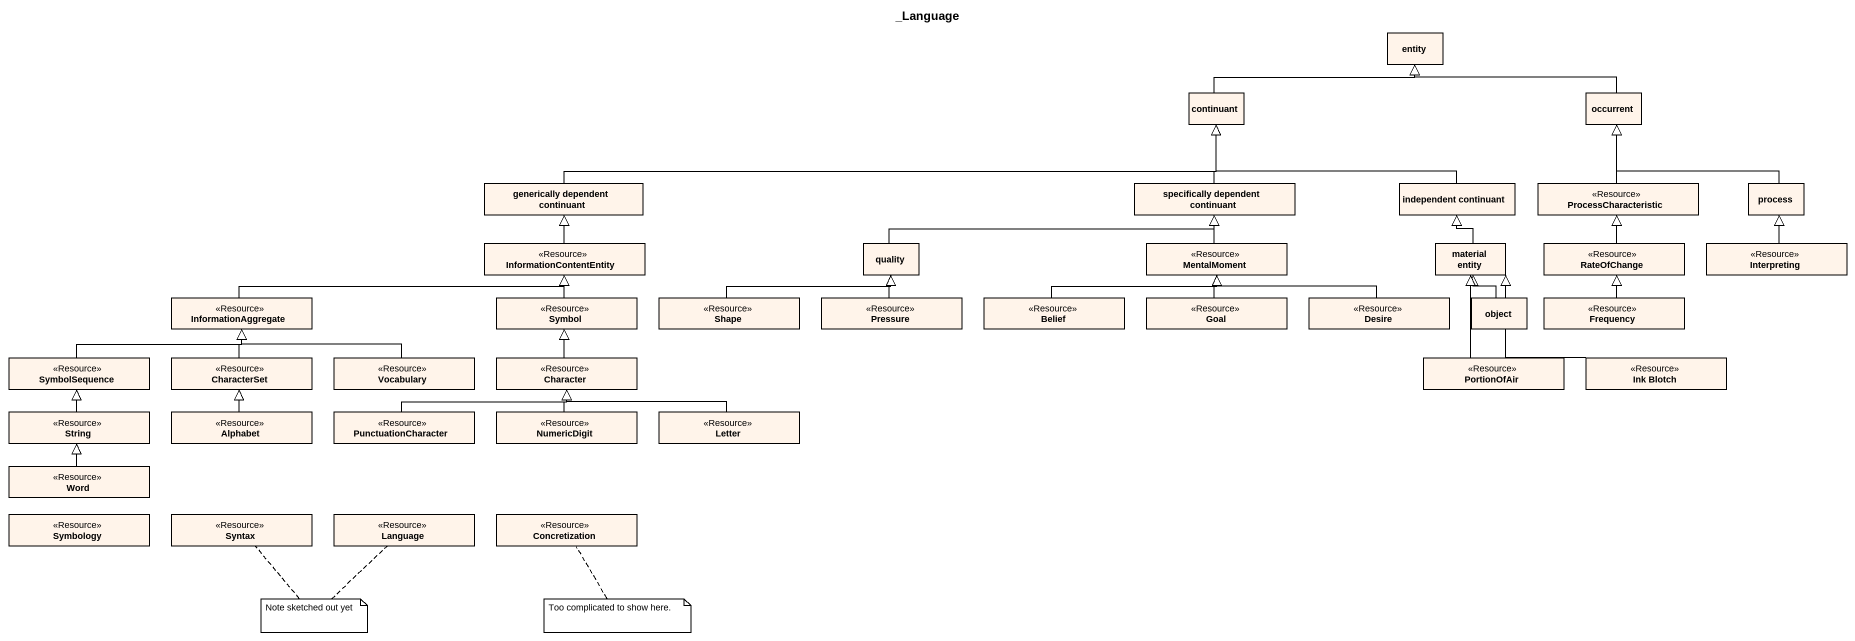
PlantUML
@startuml
title _Language
hide circle
hide empty members
class "entity" as entity_ #FFF4EA
class continuant #FFF4EA
class occurrent #FFF4EA
class "generically dependent continuant" as generically_dependent #FFF4EA
class "specifically dependent continuant" as specifically_dependent #FFF4EA
class "independent continuant" as independent_continuant #FFF4EA
class ProcessCharacteristic <<Resource>> #FFF4EA
class "process" as process_ #FFF4EA
class InformationContentEntity <<Resource>> #FFF4EA
class quality #FFF4EA
class MentalMoment <<Resource>> #FFF4EA
class "material entity" as material_entity #FFF4EA
class RateOfChange <<Resource>> #FFF4EA
class Interpreting <<Resource>> #FFF4EA
class InformationAggregate <<Resource>> #FFF4EA
class Symbol <<Resource>> #FFF4EA
class Shape <<Resource>> #FFF4EA
class Pressure <<Resource>> #FFF4EA
class Belief <<Resource>> #FFF4EA
class Goal <<Resource>> #FFF4EA
class Desire <<Resource>> #FFF4EA
class "object" as object_ #FFF4EA
class Frequency <<Resource>> #FFF4EA
class SymbolSequence <<Resource>> #FFF4EA
class CharacterSet <<Resource>> #FFF4EA
class Vocabulary <<Resource>> #FFF4EA
class Character <<Resource>> #FFF4EA
class PortionOfAir <<Resource>> #FFF4EA
class "Ink Blotch" as Ink_Blotch <<Resource>> #FFF4EA
class String <<Resource>> #FFF4EA
class Alphabet <<Resource>> #FFF4EA
class PunctuationCharacter <<Resource>> #FFF4EA
class NumericDigit <<Resource>> #FFF4EA
class Letter <<Resource>> #FFF4EA
class Word <<Resource>> #FFF4EA
class Symbology <<Resource>> #FFF4EA
class Syntax <<Resource>> #FFF4EA
class Language <<Resource>> #FFF4EA
class Concretization <<Resource>> #FFF4EA
continuant -right-|> entity_
occurrent -left-|> entity_
generically_dependent -right-|> continuant
specifically_dependent -up-|> continuant
independent_continuant -left-|> continuant
ProcessCharacteristic -up-|> occurrent
process_ -left-|> occurrent
InformationContentEntity -up-|> generically_dependent
quality -right-|> specifically_dependent
MentalMoment -up-|> specifically_dependent
material_entity -up-|> independent_continuant
RateOfChange -up-|> ProcessCharacteristic
Interpreting -up-|> process_
InformationAggregate -right-|> InformationContentEntity
Symbol -up-|> InformationContentEntity
Shape -right-|> quality
Pressure -up-|> quality
Belief -right-|> MentalMoment
Goal -up-|> MentalMoment
Desire -left-|> MentalMoment
object_ -up-|> material_entity
Frequency -up-|> RateOfChange
SymbolSequence -right-|> InformationAggregate
CharacterSet -up-|> InformationAggregate
Vocabulary -left-|> InformationAggregate
Character -up-|> Symbol
PortionOfAir -up-|> material_entity
Ink_Blotch -up-|> material_entity
String -up-|> SymbolSequence
Alphabet -up-|> CharacterSet
PunctuationCharacter -right-|> Character
NumericDigit -up-|> Character
Letter -left-|> Character
Word -up-|> String
note as N1
  Note sketched out yet
end note
N1 .. Syntax
N1 .. Language
note bottom of Concretization : Too complicated to show here.
@enduml
